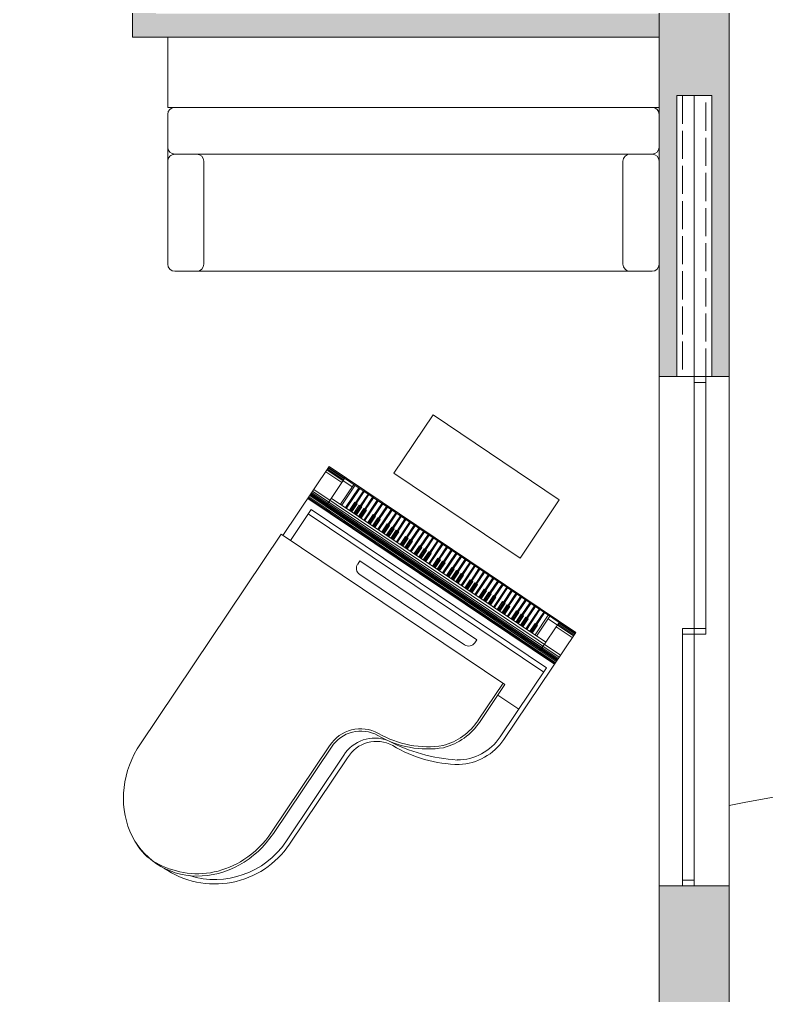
# Model space of a CAD drawing. Header units: millimetres. Extents: x 23333 to 28359, y 14545 to 18213.
# Drawn here: x 24803.2 to 25122.4, y 16963.3 to 17380.1 of the extents above; entities that cross this region are included whole.
import ezdxf

# ---------------------------------------------------------------- set-up
doc = ezdxf.new("R2010")
doc.units = ezdxf.units.MM
doc.linetypes.add('ACAD_ISO02W100', pattern=[15, 12, -3])
for name, color, linetype, lineweight in [('A-FURN', 9, 'Continuous', 13), ('curve di livello', 6, 'Continuous', 18), ('PROIEZIONI_finissime_fine lines', 251, 'Continuous', 5), ('vetro', 140, 'Continuous', 15), ('Wall', 7, 'Continuous', 20)]:
    doc.layers.add(name, color=color, linetype=linetype, lineweight=lineweight)

msp = doc.modelspace()

# ---------------------------------------------------------------- hatches: boundary and pattern name
at = {"layer": 'Wall', "true_color": 0x636466}
h = msp.add_hatch(color=251, dxfattribs=at)
h.dxf.hatch_style = 1
h.paths.add_polyline_path([(23986.52, 17592.56), (24115.87, 17592.56), (24115.87, 17622.19), (23956.52, 17622.56), (23956.52, 17372.56), (23986.52, 17385.13)])
h.paths.add_polyline_path([(24553.23, 17622.43), (24275.88, 17622.19), (24275.88, 17609.01), (24275.87, 17592.56), (24481.91, 17592.56)])
h.paths.add_polyline_path([(25106.52, 17622.56), (24708.9, 17622.56), (24637.25, 17592.56), (24694.25, 17592.56), (24694.25, 17592.56), (24697.25, 17592.56), (24754.25, 17592.56), (24754.25, 17592.56), (24757.25, 17592.56), (24784.25, 17592.56), (24784.25, 17592.56), (24787.25, 17592.56), (24934.25, 17592.56), (24934.25, 17592.56), (24937.25, 17592.56), (25076.52, 17592.56), (25076.52, 17502.56), (25076.52, 17490.06), (25086.52, 17490.06), (25086.52, 17575.06), (25096.52, 17575.06), (25096.52, 17490.06), (25106.52, 17490.06)])
h.paths.add_polyline_path([(24861.52, 17592.56), (24851.52, 17592.56), (24851.52, 17527.73), (24861.52, 17527.73)], flags=17)
h.paths.add_polyline_path([(25076.52, 17382.56), (24861.52, 17382.56), (24861.52, 17442.73), (24851.52, 17442.73), (24851.52, 17372.56), (25076.52, 17372.56)])
h.paths.add_polyline_path([(25106.52, 17410.06), (25076.52, 17410.06), (25076.52, 17227.56), (25084.02, 17227.56), (25084.02, 17347.56), (25099.02, 17347.56), (25099.02, 17227.56), (25106.52, 17227.56)])
h.paths.add_polyline_path([(25106.52, 17010.06), (25076.52, 17010.06), (25076.52, 16872.56), (25076.52, 16842.56), (25106.52, 16842.56)])
h.paths.add_polyline_path([(24786.52, 16967.56), (24756.52, 16967.56), (24756.52, 16962.56), (24756.52, 16842.56), (24786.52, 16842.56), (24786.52, 16872.56)])
h.paths.add_polyline_path([(24786.52, 17377.56), (24746.52, 17377.56), (24746.52, 17347.56), (24786.52, 17347.56)])
h.paths.add_polyline_path([(24396.52, 17377.56), (24356.52, 17377.56), (24356.52, 17347.56), (24368.39, 17347.56), (24396.52, 17347.56)])
h.paths.add_polyline_path([(24386.52, 16967.56), (24356.52, 16967.56), (24356.52, 16872.56), (24336.52, 16872.56), (24336.52, 16842.56), (24386.52, 16842.56)])
h.paths.add_polyline_path([(23986.52, 16962.56), (23986.52, 17320.08), (23956.52, 17307.52), (23956.52, 16842.56), (24119.02, 16842.56), (24119.02, 16850.06), (23999.02, 16850.06), (23999.02, 16865.06), (24119.02, 16865.06), (24119.02, 16872.56), (23986.52, 16872.56)])

# ---------------------------------------------------------------- linework, layer by layer
at = {"layer": 'A-FURN'}
for p, q in [((24866.52, 17342.56), (24866.52, 17372.56)), ((24866.52, 17372.56), (25076.52, 17372.56)), ((25076.52, 17342.56), (25076.52, 17372.56)), ((24866.52, 17342.56), (25076.52, 17342.56)), ((24866.52, 17342.56), (25076.52, 17342.56)), ((24869.52, 17342.56), (24878.52, 17342.56)), ((24866.52, 17339.56), (24866.52, 17325.56)), ((25076.52, 17339.56), (25076.52, 17325.56)), ((24866.52, 17325.56), (24866.52, 17319.56)), ((25076.52, 17325.56), (25076.52, 17319.56)), ((24869.52, 17322.56), (25073.52, 17322.56)), ((24878.96, 17322.56), (24869.52, 17322.56)), ((24879.35, 17322.56), (24869.9, 17322.56)), ((25073.52, 17322.56), (25064.08, 17322.56)), ((24866.52, 17319.56), (24866.52, 17275.56)), ((24866.52, 17319.53), (24866.52, 17275.56)), ((24881.96, 17275.56), (24881.96, 17319.56)), ((25061.08, 17319.53), (25061.08, 17275.56)), ((25076.52, 17275.56), (25076.52, 17319.56)), ((24869.52, 17272.56), (25073.52, 17272.56)), ((24878.96, 17272.56), (24869.52, 17272.56)), ((25073.52, 17272.56), (25064.08, 17272.56)), ((24963.16, 17186.34), (24979.89, 17211.24)), ((24979.89, 17211.24), (25033.85, 17175)), ((24935.5, 17189.14), (24915.78, 17159.78)), ((24945.34, 17180.45), (24934.54, 17187.7)), ((24941.67, 17183.52), (24934.82, 17188.12)), ((24941.92, 17183.89), (24935.07, 17188.5)), ((24935.25, 17188.76), (25040.62, 17117.97)), ((24935.5, 17189.14), (25040.88, 17118.35)), ((24940.88, 17182.35), (24934.03, 17186.95)), ((24934.31, 17172.57), (24942.35, 17184.54)), ((24963.16, 17186.34), (25017.12, 17150.09)), ((25034.31, 17108.57), (24928.93, 17179.36)), ((24940.39, 17173.07), (24946.05, 17181.5)), ((24940.91, 17172.72), (24946.58, 17181.15)), ((24942.49, 17171.66), (24948.16, 17180.09)), ((24942.89, 17171.39), (24948.55, 17179.82)), ((25031.77, 17104.8), (24926.4, 17175.59)), ((25031.95, 17105.06), (24926.58, 17175.85)), ((25032.18, 17105.4), (24926.8, 17176.19)), ((25032.56, 17105.97), (24927.19, 17176.76)), ((24927.46, 17177.17), (25032.83, 17106.38)), ((25032.99, 17106.61), (24927.62, 17177.4)), ((25033.14, 17106.84), (24927.77, 17177.62)), ((25033.42, 17107.25), (24928.05, 17178.04)), ((25033.8, 17107.82), (24928.43, 17178.6)), ((24936.43, 17175.73), (25028.11, 17114.14)), ((24946.76, 17173.74), (24950.13, 17178.76)), ((24947.15, 17173.47), (24950.53, 17178.49)), ((24948.73, 17172.41), (24952.11, 17177.43)), ((24949.13, 17172.14), (24952.5, 17177.17)), ((24950.4, 17166.35), (24956.06, 17174.78)), ((24950.71, 17171.08), (24954.08, 17176.1)), ((24951.1, 17170.82), (24954.48, 17175.84)), ((25017.12, 17150.09), (25033.85, 17175)), ((24927.79, 17170.83), (24918.94, 17157.66)), ((25028.42, 17103.22), (24927.79, 17170.83)), ((24944.14, 17170.55), (24946.43, 17173.96)), ((24946.59, 17173.49), (24944.47, 17170.33)), ((24946.99, 17173.22), (24944.86, 17170.06)), ((24945.19, 17169.84), (24947.48, 17173.25)), ((24946.11, 17169.22), (24948.4, 17172.63)), ((24946.43, 17173.96), (24946.59, 17173.49)), ((24946.43, 17173.96), (24947.48, 17173.25)), ((24948.57, 17172.16), (24946.44, 17169)), ((24946.59, 17173.49), (24946.99, 17173.22)), ((24948.96, 17171.9), (24946.84, 17168.74)), ((24946.99, 17173.22), (24947.48, 17173.25)), ((24947.17, 17168.51), (24949.46, 17171.92)), ((24948.09, 17167.9), (24950.38, 17171.3)), ((24948.4, 17172.63), (24949.46, 17171.92)), ((24948.4, 17172.63), (24948.57, 17172.16)), ((24950.54, 17170.84), (24948.42, 17167.67)), ((24948.57, 17172.16), (24948.96, 17171.9)), ((24948.96, 17171.9), (24949.46, 17171.92)), ((24949.14, 17167.19), (24951.43, 17170.59)), ((24951.43, 17170.59), (24950.38, 17171.3)), ((24950.54, 17170.84), (24950.38, 17171.3)), ((24950.94, 17170.57), (24950.54, 17170.84)), ((24950.79, 17166.08), (24956.45, 17174.51)), ((24951.43, 17170.59), (24950.94, 17170.57)), ((24954.66, 17168.43), (24958.03, 17173.45)), ((24955.05, 17168.16), (24958.43, 17173.18)), ((24956.32, 17162.37), (24961.99, 17170.79)), ((24956.64, 17167.1), (24960.01, 17172.12)), ((24957.03, 17166.83), (24960.41, 17171.86)), ((25027.18, 17101.38), (24926.55, 17168.98)), ((24950.94, 17170.57), (24948.82, 17167.41)), ((24952.04, 17165.24), (24954.33, 17168.65)), ((24954.49, 17168.18), (24952.37, 17165.02)), ((24954.89, 17167.92), (24952.77, 17164.75)), ((24953.1, 17164.53), (24955.38, 17167.94)), ((24954.02, 17163.91), (24956.31, 17167.32)), ((24954.33, 17168.65), (24955.38, 17167.94)), ((24954.33, 17168.65), (24954.49, 17168.18)), ((24956.47, 17166.85), (24954.35, 17163.69)), ((24954.49, 17168.18), (24954.89, 17167.92)), ((24956.87, 17166.59), (24954.74, 17163.43)), ((24954.89, 17167.92), (24955.38, 17167.94)), ((24955.07, 17163.21), (24957.36, 17166.61)), ((24957.36, 17166.61), (24956.31, 17167.32)), ((24956.47, 17166.85), (24956.31, 17167.32)), ((24956.87, 17166.59), (24956.47, 17166.85)), ((24956.72, 17162.1), (24962.38, 17170.53)), ((24957.36, 17166.61), (24956.87, 17166.59)), ((24960.59, 17164.44), (24963.96, 17169.47)), ((24960.98, 17164.18), (24964.36, 17169.2)), ((24962.56, 17163.12), (24965.94, 17168.14)), ((24962.96, 17162.85), (24966.33, 17167.87)), ((24964.54, 17161.79), (24967.91, 17166.81)), ((24964.93, 17161.52), (24968.31, 17166.55)), ((24957.97, 17161.26), (24960.26, 17164.67)), ((24960.42, 17164.2), (24958.3, 17161.04)), ((24960.82, 17163.93), (24958.69, 17160.77)), ((24959.02, 17160.55), (24961.31, 17163.96)), ((24959.94, 17159.93), (24962.23, 17163.34)), ((24960.26, 17164.67), (24961.31, 17163.96)), ((24960.26, 17164.67), (24960.42, 17164.2)), ((24962.4, 17162.87), (24960.27, 17159.71)), ((24960.42, 17164.2), (24960.82, 17163.93)), ((24962.79, 17162.61), (24960.67, 17159.44)), ((24960.82, 17163.93), (24961.31, 17163.96)), ((24961, 17159.22), (24963.29, 17162.63)), ((24962.23, 17163.34), (24962.4, 17162.87)), ((24962.23, 17163.34), (24963.29, 17162.63)), ((24962.4, 17162.87), (24962.79, 17162.61)), ((24962.79, 17162.61), (24963.29, 17162.63)), ((24964.23, 17157.06), (24969.89, 17165.49)), ((24964.62, 17156.79), (24970.28, 17165.22)), ((24968.49, 17159.13), (24971.86, 17164.16)), ((24968.88, 17158.87), (24972.26, 17163.89)), ((24970.47, 17157.81), (24973.84, 17162.83)), ((24970.86, 17157.54), (24974.24, 17162.57)), ((24914.99, 17160.31), (24854.82, 17070.74)), ((25010.62, 17096.07), (24914.99, 17160.31)), ((24961.92, 17158.6), (24964.21, 17162.01)), ((24964.37, 17161.54), (24962.25, 17158.38)), ((24964.77, 17161.28), (24962.65, 17158.12)), ((24962.97, 17157.9), (24965.26, 17161.3)), ((24964.37, 17161.54), (24964.21, 17162.01)), ((24965.26, 17161.3), (24964.21, 17162.01)), ((24964.77, 17161.28), (24964.37, 17161.54)), ((24965.26, 17161.3), (24964.77, 17161.28)), ((24965.87, 17155.95), (24968.16, 17159.36)), ((24968.33, 17158.89), (24966.2, 17155.73)), ((24968.72, 17158.62), (24966.6, 17155.46)), ((24966.93, 17155.24), (24969.21, 17158.65)), ((24968.16, 17159.36), (24968.33, 17158.89)), ((24968.16, 17159.36), (24969.21, 17158.65)), ((24968.33, 17158.89), (24968.72, 17158.62)), ((24968.72, 17158.62), (24969.21, 17158.65)), ((24970.15, 17153.07), (24975.82, 17161.5)), ((24970.55, 17152.81), (24976.21, 17161.24)), ((24974.42, 17155.15), (24977.79, 17160.18)), ((24974.81, 17154.89), (24978.19, 17159.91)), ((24976.39, 17153.83), (24979.77, 17158.85)), ((24976.79, 17153.56), (24980.16, 17158.58)), ((24967.85, 17154.62), (24970.14, 17158.03)), ((24970.3, 17157.56), (24968.18, 17154.4)), ((24970.7, 17157.3), (24968.57, 17154.14)), ((24968.9, 17153.91), (24971.19, 17157.32)), ((24970.3, 17157.56), (24970.14, 17158.03)), ((24971.19, 17157.32), (24970.14, 17158.03)), ((24970.7, 17157.3), (24970.3, 17157.56)), ((24971.19, 17157.32), (24970.7, 17157.3)), ((24971.8, 17151.97), (24974.09, 17155.37)), ((24974.25, 17154.91), (24972.13, 17151.75)), ((24974.65, 17154.64), (24972.52, 17151.48)), ((24972.85, 17151.26), (24975.14, 17154.67)), ((24973.78, 17150.64), (24976.06, 17154.05)), ((24974.09, 17155.37), (24975.14, 17154.67)), ((24974.09, 17155.37), (24974.25, 17154.91)), ((24974.25, 17154.91), (24974.65, 17154.64)), ((24974.65, 17154.64), (24975.14, 17154.67)), ((24976.06, 17154.05), (24976.23, 17153.58)), ((24976.06, 17154.05), (24977.12, 17153.34)), ((24978.06, 17147.76), (24983.72, 17156.19)), ((24978.37, 17152.5), (24981.74, 17157.52)), ((24978.45, 17147.5), (24984.11, 17155.93)), ((24978.76, 17152.23), (24982.14, 17157.26)), ((24982.32, 17149.84), (24985.69, 17154.87)), ((24982.72, 17149.58), (24986.09, 17154.6)), ((24976.23, 17153.58), (24974.1, 17150.42)), ((24976.62, 17153.32), (24974.5, 17150.15)), ((24974.83, 17149.93), (24977.12, 17153.34)), ((24975.75, 17149.31), (24978.04, 17152.72)), ((24978.2, 17152.25), (24976.08, 17149.09)), ((24976.23, 17153.58), (24976.62, 17153.32)), ((24978.6, 17151.99), (24976.48, 17148.83)), ((24976.62, 17153.32), (24977.12, 17153.34)), ((24976.8, 17148.61), (24979.09, 17152.01)), ((24978.2, 17152.25), (24978.04, 17152.72)), ((24979.09, 17152.01), (24978.04, 17152.72)), ((24978.6, 17151.99), (24978.2, 17152.25)), ((24979.09, 17152.01), (24978.6, 17151.99)), ((24979.7, 17146.66), (24981.99, 17150.07)), ((24981.99, 17150.07), (24982.16, 17149.6)), ((24981.99, 17150.07), (24983.04, 17149.36)), ((24983.98, 17143.78), (24989.65, 17152.21)), ((24984.3, 17148.52), (24987.67, 17153.54)), ((24984.38, 17143.52), (24990.04, 17151.95)), ((24984.69, 17148.25), (24988.07, 17153.27)), ((24988.25, 17145.86), (24991.62, 17150.89)), ((24988.64, 17145.6), (24992.02, 17150.62)), ((24948.57, 17148.84), (24947.69, 17147.52)), ((24998.62, 17115.21), (24948.57, 17148.84)), ((24982.16, 17149.6), (24980.03, 17146.44)), ((24982.55, 17149.33), (24980.43, 17146.17)), ((24980.76, 17145.95), (24983.04, 17149.36)), ((24981.68, 17145.33), (24983.97, 17148.74)), ((24984.13, 17148.27), (24982.01, 17145.11)), ((24982.16, 17149.6), (24982.55, 17149.33)), ((24984.53, 17148.01), (24982.4, 17144.84)), ((24982.55, 17149.33), (24983.04, 17149.36)), ((24982.73, 17144.62), (24985.02, 17148.03)), ((24984.13, 17148.27), (24983.97, 17148.74)), ((24985.02, 17148.03), (24983.97, 17148.74)), ((24984.53, 17148.01), (24984.13, 17148.27)), ((24985.02, 17148.03), (24984.53, 17148.01)), ((24985.63, 17142.68), (24987.92, 17146.08)), ((24988.08, 17145.62), (24985.96, 17142.46)), ((24987.92, 17146.08), (24988.97, 17145.38)), ((24987.92, 17146.08), (24988.08, 17145.62)), ((24988.08, 17145.62), (24988.48, 17145.35)), ((24990.22, 17144.53), (24993.6, 17149.56)), ((24990.62, 17144.27), (24993.99, 17149.29)), ((24991.89, 17138.47), (24997.55, 17146.9)), ((24992.2, 17143.21), (24995.57, 17148.23)), ((24992.28, 17138.21), (24997.94, 17146.64)), ((24992.59, 17142.94), (24995.97, 17147.97)), ((24996.15, 17140.55), (24999.52, 17145.58)), ((24948.55, 17143.12), (24993.34, 17113.03)), ((24988.48, 17145.35), (24986.35, 17142.19)), ((24986.68, 17141.97), (24988.97, 17145.38)), ((24987.61, 17141.35), (24989.89, 17144.76)), ((24990.06, 17144.29), (24987.93, 17141.13)), ((24990.45, 17144.02), (24988.33, 17140.86)), ((24988.48, 17145.35), (24988.97, 17145.38)), ((24988.66, 17140.64), (24990.95, 17144.05)), ((24989.58, 17140.02), (24991.87, 17143.43)), ((24989.89, 17144.76), (24990.06, 17144.29)), ((24989.89, 17144.76), (24990.95, 17144.05)), ((24992.03, 17142.96), (24989.91, 17139.8)), ((24990.06, 17144.29), (24990.45, 17144.02)), ((24992.43, 17142.7), (24990.31, 17139.54)), ((24990.45, 17144.02), (24990.95, 17144.05)), ((24990.63, 17139.31), (24992.92, 17142.72)), ((24992.03, 17142.96), (24991.87, 17143.43)), ((24992.92, 17142.72), (24991.87, 17143.43)), ((24992.43, 17142.7), (24992.03, 17142.96)), ((24992.92, 17142.72), (24992.43, 17142.7)), ((24996.55, 17140.29), (24999.92, 17145.31)), ((24997.81, 17134.49), (25003.48, 17142.92)), ((24998.13, 17139.23), (25001.5, 17144.25)), ((24998.21, 17134.23), (25003.87, 17142.66)), ((24998.52, 17138.96), (25001.9, 17143.98)), ((25002.08, 17136.57), (25005.45, 17141.59)), ((24993.53, 17137.37), (24995.82, 17140.77)), ((24995.99, 17140.31), (24993.86, 17137.15)), ((24996.38, 17140.04), (24994.26, 17136.88)), ((24994.59, 17136.66), (24996.87, 17140.07)), ((24995.51, 17136.04), (24997.8, 17139.45)), ((24995.82, 17140.77), (24995.99, 17140.31)), ((24995.82, 17140.77), (24996.87, 17140.07)), ((24997.96, 17138.98), (24995.84, 17135.82)), ((24995.99, 17140.31), (24996.38, 17140.04)), ((24998.36, 17138.71), (24996.23, 17135.55)), ((24996.38, 17140.04), (24996.87, 17140.07)), ((24996.56, 17135.33), (24998.85, 17138.74)), ((24997.96, 17138.98), (24997.8, 17139.45)), ((24998.85, 17138.74), (24997.8, 17139.45)), ((24998.36, 17138.71), (24997.96, 17138.98)), ((24998.85, 17138.74), (24998.36, 17138.71)), ((25002.47, 17136.31), (25005.85, 17141.33)), ((25004.05, 17135.24), (25007.43, 17140.27)), ((25004.45, 17134.98), (25007.82, 17140)), ((25005.72, 17129.18), (25011.38, 17137.61)), ((25006.03, 17133.92), (25009.4, 17138.94)), ((25006.11, 17128.92), (25011.77, 17137.35)), ((25006.42, 17133.65), (25009.8, 17138.67)), ((24999.46, 17133.39), (25001.75, 17136.79)), ((25001.91, 17136.33), (24999.79, 17133.16)), ((25002.31, 17136.06), (25000.18, 17132.9)), ((25000.51, 17132.68), (25002.8, 17136.08)), ((25001.44, 17132.06), (25003.72, 17135.46)), ((25001.75, 17136.79), (25002.8, 17136.08)), ((25001.75, 17136.79), (25001.91, 17136.33)), ((25003.89, 17135), (25001.76, 17131.84)), ((25001.91, 17136.33), (25002.31, 17136.06)), ((25004.28, 17134.73), (25002.16, 17131.57)), ((25002.31, 17136.06), (25002.8, 17136.08)), ((25002.49, 17131.35), (25004.78, 17134.76)), ((25003.41, 17130.73), (25005.7, 17134.14)), ((25003.72, 17135.46), (25003.89, 17135)), ((25003.72, 17135.46), (25004.78, 17134.76)), ((25005.86, 17133.67), (25003.74, 17130.51)), ((25003.89, 17135), (25004.28, 17134.73)), ((25006.26, 17133.41), (25004.14, 17130.24)), ((25004.28, 17134.73), (25004.78, 17134.76)), ((25004.46, 17130.02), (25006.75, 17133.43)), ((25005.86, 17133.67), (25005.7, 17134.14)), ((25006.75, 17133.43), (25005.7, 17134.14)), ((25006.26, 17133.41), (25005.86, 17133.67)), ((25006.75, 17133.43), (25006.26, 17133.41)), ((25009.98, 17131.26), (25013.35, 17136.29)), ((25010.38, 17131), (25013.75, 17136.02)), ((25011.64, 17125.2), (25017.31, 17133.63)), ((25011.96, 17129.93), (25015.33, 17134.96)), ((25012.04, 17124.94), (25017.7, 17133.37)), ((25012.35, 17129.67), (25015.73, 17134.69)), ((25007.36, 17128.08), (25009.65, 17131.48)), ((25009.82, 17131.02), (25007.69, 17127.86)), ((25010.21, 17130.75), (25008.09, 17127.59)), ((25008.42, 17127.37), (25010.7, 17130.78)), ((25009.34, 17126.75), (25011.63, 17130.16)), ((25009.65, 17131.48), (25009.82, 17131.02)), ((25009.65, 17131.48), (25010.7, 17130.78)), ((25011.79, 17129.69), (25009.67, 17126.53)), ((25009.82, 17131.02), (25010.21, 17130.75)), ((25012.19, 17129.42), (25010.06, 17126.26)), ((25010.21, 17130.75), (25010.7, 17130.78)), ((25010.39, 17126.04), (25012.68, 17129.45)), ((25011.79, 17129.69), (25011.63, 17130.16)), ((25012.68, 17129.45), (25011.63, 17130.16)), ((25012.19, 17129.42), (25011.79, 17129.69)), ((25012.68, 17129.45), (25012.19, 17129.42)), ((25015.91, 17127.28), (25019.28, 17132.3)), ((25016.3, 17127.01), (25019.68, 17132.04)), ((25017.88, 17125.95), (25021.26, 17130.98)), ((25018.28, 17125.69), (25021.65, 17130.71)), ((25019.86, 17124.63), (25023.23, 17129.65)), ((25020.25, 17124.36), (25023.63, 17129.38)), ((25013.29, 17124.09), (25015.58, 17127.5)), ((25015.74, 17127.03), (25013.62, 17123.87)), ((25016.14, 17126.77), (25014.01, 17123.61)), ((25014.34, 17123.39), (25016.63, 17126.79)), ((25015.27, 17122.77), (25017.55, 17126.17)), ((25015.58, 17127.5), (25016.63, 17126.79)), ((25015.58, 17127.5), (25015.74, 17127.03)), ((25017.72, 17125.71), (25015.59, 17122.55)), ((25015.74, 17127.03), (25016.14, 17126.77)), ((25018.11, 17125.44), (25015.99, 17122.28)), ((25016.14, 17126.77), (25016.63, 17126.79)), ((25016.32, 17122.06), (25018.61, 17125.47)), ((25017.24, 17121.44), (25019.53, 17124.85)), ((25017.55, 17126.17), (25017.72, 17125.71)), ((25017.55, 17126.17), (25018.61, 17125.47)), ((25017.72, 17125.71), (25018.11, 17125.44)), ((25018.11, 17125.44), (25018.61, 17125.47)), ((25019.69, 17124.38), (25019.53, 17124.85)), ((25020.58, 17124.14), (25019.53, 17124.85)), ((25019.55, 17119.89), (25025.21, 17128.32)), ((25019.94, 17119.63), (25025.6, 17128.06)), ((25023.5, 17117.24), (25029.16, 17125.67)), ((25023.81, 17121.97), (25027.18, 17126.99)), ((25029.82, 17125.22), (25024.16, 17116.79)), ((25024.21, 17121.71), (25027.58, 17126.73)), ((25019.69, 17124.38), (25017.57, 17121.22)), ((25020.09, 17124.11), (25017.97, 17120.95)), ((25018.29, 17120.73), (25020.58, 17124.14)), ((25020.09, 17124.11), (25019.69, 17124.38)), ((25020.58, 17124.14), (25020.09, 17124.11)), ((25021.19, 17118.79), (25023.48, 17122.19)), ((25023.65, 17121.73), (25021.52, 17118.56)), ((25024.04, 17121.46), (25021.92, 17118.3)), ((25022.25, 17118.08), (25024.53, 17121.48)), ((25023.48, 17122.19), (25023.65, 17121.73)), ((25023.48, 17122.19), (25024.53, 17121.48)), ((25023.65, 17121.73), (25024.04, 17121.46)), ((25024.04, 17121.46), (25024.53, 17121.48)), ((25034.03, 17122.95), (25025.98, 17110.98)), ((25029.11, 17124.17), (25039.91, 17116.91)), ((25032.56, 17120.76), (25039.4, 17116.16)), ((25033.34, 17121.93), (25040.19, 17117.33)), ((25033.6, 17122.31), (25040.44, 17117.71)), ((25040.88, 17118.35), (25010.17, 17072.64)), ((24998.62, 17115.21), (24997.74, 17113.9)), ((25028.42, 17103.22), (25008.59, 17073.71)), ((25009.83, 17096.6), (24999.21, 17080.8)), ((25010.62, 17096.07), (25000, 17080.26)), ((25016.56, 17085.57), (25007.61, 17091.59)), ((24935.71, 17069.93), (24910.93, 17033.05)), ((24936.5, 17069.4), (24911.72, 17032.52)), ((24941.77, 17065.86), (24916.99, 17028.98)), ((24943.35, 17064.8), (24918.57, 17027.92))]:
    msp.add_line(p, q, dxfattribs=at)
for centre, radius, start, end in [((24869.52, 17339.56), 3, 90, 180), ((25073.52, 17339.56), 3, 0, 90), ((24869.52, 17325.56), 3, 180, 270), ((25073.52, 17325.56), 3, 270, 0), ((24869.52, 17319.56), 3, 90, 180), ((24869.52, 17319.56), 3, 90, 180.5777), ((24878.96, 17319.56), 3, 0, 90), ((25064.08, 17319.56), 3, 90, 180.5777), ((25073.52, 17319.56), 3, 0, 90), ((24869.52, 17275.56), 3, 180, 270), ((24869.52, 17275.56), 3, 180, 270), ((24878.96, 17275.56), 3, 270, 0), ((25064.08, 17275.56), 3, 180, 270), ((25073.52, 17275.56), 3, 270, 0), ((24950.32, 17145.75), 3.17, 146.1069, 236.1069), ((24995.11, 17115.67), 3.17, 236.1069, 326.1069), ((24977.51, 17095.22), 26.06, 284.7542, 326.3696), ((24977.51, 17095.22), 27.01, 284.7542, 326.3696), ((24949.02, 17061.31), 15.86, 61.4408, 147.0922), ((24949.05, 17061.19), 15, 61.1346, 146.8238), ((24977.62, 17110.9), 41.39, 239.4868, 279.1972), ((24954.94, 17057.72), 15.49, 68.6759, 148.2845), ((24955.72, 17057.35), 14.44, 61.2195, 148.9626), ((24977.62, 17110.9), 42.34, 239.7483, 279.1972), ((24995.06, 17138.37), 74.67, 242.4915, 266.3044), ((24990.12, 17086.11), 22.25, 270.3307, 326.1267), ((24990.03, 17086.2), 24.27, 272.3733, 326.0536), ((24991.81, 17118.62), 56.68, 239.0547, 269.2194), ((24886.7, 17049.33), 36.5, 252.6523, 326.1069), ((24886.7, 17049.33), 38.4, 235.4455, 326.1069)]:
    msp.add_arc(centre, radius, start, end, dxfattribs=at)
at = {"layer": 'A-FURN', "extrusion": (0, 0, -1)}
msp.add_ellipse((24883.27, 17051.63), major_axis=(-21.54, -32.06), ratio=0.887455, start_param=4.712389, end_param=7.853982, dxfattribs=at)
at = {"layer": 'A-FURN'}
msp.add_open_spline([(24910.93, 17033.05), (24907.8, 17028.38), (24903.72, 17024.35), (24891.21, 17016.2), (24881.74, 17014.19), (24865.07, 17017.43), (24856.9, 17020.88), (24852.91, 17028.65)], degree=3, knots=[4.712389, 4.712389, 4.712389, 4.712389, 5.158948, 5.158948, 5.924481, 5.924481, 6.666052, 6.666052, 6.666052, 6.666052], dxfattribs=at)
at = {"layer": 'curve di livello'}
msp.add_open_spline([(25106.52, 17044.47), (25181.98, 17058.58), (25257.44, 17073.7), (25332.97, 17084.83)], degree=3, dxfattribs=at)
at = {"layer": 'PROIEZIONI_finissime_fine lines'}
msp.add_line((25099.02, 17227.56), (25084.02, 17227.56), dxfattribs=at)
at = {"layer": 'vetro', "linetype": 'ACAD_ISO02W100'}
for p, q in [((25091.52, 17347.56), (25086.52, 17347.56)), ((25086.52, 17347.56), (25086.52, 17227.56)), ((25096.52, 17347.56), (25091.52, 17347.56)), ((25091.52, 17347.56), (25091.52, 17227.56)), ((25091.52, 17227.56), (25091.52, 17347.56)), ((25096.52, 17227.56), (25096.52, 17347.56)), ((25086.52, 17227.56), (25091.52, 17227.56)), ((25091.52, 17227.56), (25096.52, 17227.56))]:
    msp.add_line(p, q, dxfattribs=at)
at = {"layer": 'vetro'}
for p, q in [((25091.52, 17227.56), (25091.52, 17107.56)), ((25096.52, 17227.56), (25091.52, 17227.56)), ((25096.52, 17225.06), (25091.52, 17225.06)), ((25096.52, 17227.56), (25096.52, 17117.56)), ((25086.52, 17120.06), (25086.52, 17010.06)), ((25096.52, 17120.06), (25086.52, 17120.06)), ((25096.52, 17117.56), (25086.52, 17117.56)), ((25091.52, 17117.56), (25091.52, 17010.06)), ((25091.52, 17012.56), (25086.52, 17012.56)), ((25091.52, 17010.06), (25086.52, 17010.06))]:
    msp.add_line(p, q, dxfattribs=at)
at = {"layer": 'Wall'}
for p, q in [((24851.52, 17372.56), (24851.52, 17442.73)), ((25076.52, 17227.56), (25076.52, 17410.06)), ((25106.52, 17227.56), (25106.52, 17410.06)), ((24851.52, 17372.56), (25076.52, 17372.56)), ((25099.02, 17347.56), (25084.02, 17347.56)), ((25084.02, 17347.56), (25084.02, 17227.56)), ((25099.02, 17227.56), (25099.02, 17347.56)), ((25076.52, 17227.56), (25084.02, 17227.56)), ((25076.52, 17227.56), (25076.52, 17010.06)), ((25099.02, 17227.56), (25106.52, 17227.56)), ((25106.52, 17010.06), (25106.52, 17227.56)), ((25076.52, 16872.56), (25076.52, 17010.06)), ((25076.52, 17010.06), (25106.52, 17010.06)), ((25106.52, 16842.56), (25106.52, 17010.06))]:
    msp.add_line(p, q, dxfattribs=at)

doc.saveas('drawing.dxf')
